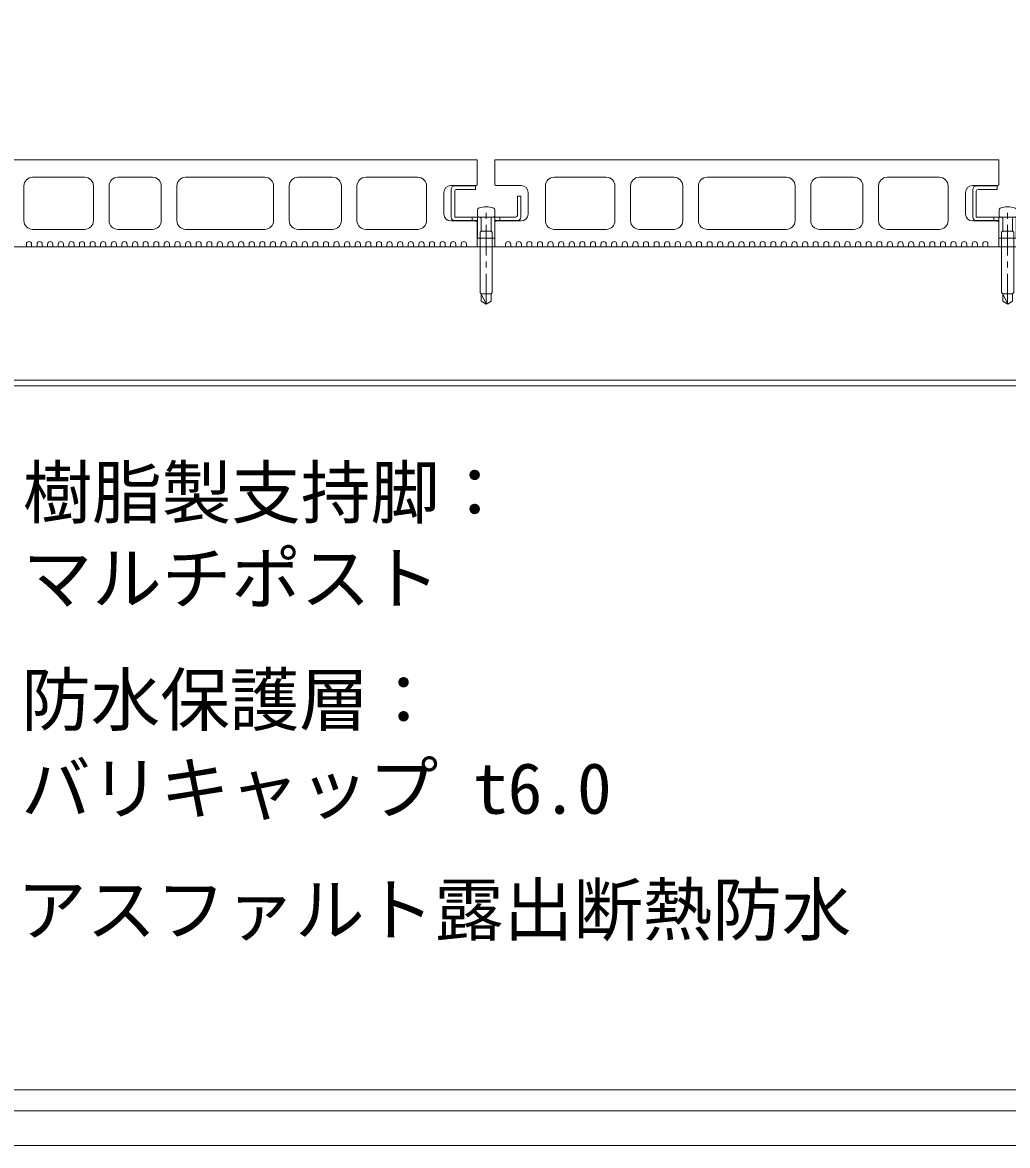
# Model space of a CAD drawing. Units: millimetres, scale not verified. Extents: x -1485 to 1485, y -1050 to 1050.
# Drawn here: x 281 to 564.3, y -178.8 to 144.2 of the extents above; entities that cross this region are included whole.
import ezdxf
from ezdxf.enums import TextEntityAlignment as Align

# ---------------------------------------------------------------- set-up
doc = ezdxf.new("R2010")
doc.units = ezdxf.units.MM
doc.header["$LTSCALE"] = 7
doc.linetypes.add('USER1', pattern=[2, 1.25, -0.25, 0.25, -0.25])
for name, color, linetype, lineweight in [('0-0_0', 6, 'Continuous', 18), ('0-5_BOUSUI', 1, 'Continuous', 18), ('0-7_dannnetu', 6, 'Continuous', 18), ('0-9_MOJI', 7, 'Continuous', 18), ('0-E_DECKM', 7, 'Continuous', 18), ('1-2_00deck', 7, 'Continuous', 18), ('1-4_26', 6, 'Continuous', 18), ('1-5_38', 6, 'USER1', 18), ('1-6_deck', 7, 'Continuous', 18)]:
    doc.layers.add(name, color=color, linetype=linetype, lineweight=lineweight)
doc.styles.add('ＭＳ ゴシック', font='')
doc.styles.get('ＭＳ ゴシック').set_extended_font_data('MS Gothic')

# ---------------------------------------------------------------- blocks, each defined once
blk = doc.blocks.new('8')
at = {"layer": '0-0_0'}
for p, q in [((-2.475, 27.157), (-2.475, 25.5)), ((2.525, 27.157), (2.525, 25.5)), ((-1.375, 24.5), (-1.375, 21)), ((1.425, 24.505), (1.425, 21)), ((-1.375, 21), (-1.725, 20.65)), ((-1.725, 20.65), (-1.725, 3.35)), ((-1.375, 21), (1.425, 21)), ((1.425, 21), (1.775, 20.65)), ((1.775, 20.65), (1.775, 3.35)), ((-1.375, 3), (-1.725, 3.35)), ((1.775, 3.35), (1.425, 3)), ((-1.375, 3), (-1.375, 0.808)), ((0.025, 0), (-1.375, 3)), ((-1.375, 3), (1.425, 3)), ((1.425, 3), (1.425, 0.808))]:
    blk.add_line(p, q, dxfattribs=at)
blk.add_lwpolyline([(1.425, 0.808), (0.025, 0), (-1.375, 0.808)], dxfattribs=at)
for centre, radius, start, end in [((-1.975, 27.157), 0.5, 109.47122, 180), ((0.025, 21.5), 6.5, 70.52878, 109.47122), ((2.025, 27.157), 0.5, 0, 70.52878), ((-1.975, 25.5), 0.5, 180, 270), ((-1.975, 25.5), 0.5, 180, 270), ((-1.875, 24.5), 0.5, 0, 90), ((1.925, 24.505), 0.5, 84.26083, 180), ((2.025, 25.5), 0.5, 264.26083, 0)]:
    blk.add_arc(centre, radius, start, end, dxfattribs=at)
at = {"layer": '1-4_26'}
for p, q in [((-10, 25), (-10, 33)), ((-9, 34), (-3, 34)), ((-9, 25), (-9, 32.5)), ((-8.5, 33), (-3, 33)), ((-3, 33), (-3, 34)), ((10, 31), (9, 31)), ((9, 25.5), (9, 31)), ((10, 25), (10, 31)), ((8.5, 25), (-9, 25)), ((-2.5, 24), (-9, 24)), ((-4, 24), (-4, 25)), ((-2.5, 25), (-2.5, 19)), ((9, 24), (2.5, 24)), ((4, 24), (4, 25))]:
    blk.add_line(p, q, dxfattribs=at)
blk.add_lwpolyline([(2.5, 25), (2.5, 19), (-2.5, 19)], dxfattribs=at)
for centre, radius, start, end in [((-9, 33), 1, 90, 180), ((-8.5, 32.5), 0.5, 90, 180), ((-9, 25), 1, 180, 270), ((8.5, 25.5), 0.5, 270, 0), ((9, 25), 1, 270, 0)]:
    blk.add_arc(centre, radius, start, end, dxfattribs=at)
at = {"layer": '1-5_38'}
blk.add_line((0, 0), (0, 28), dxfattribs=at)

msp = doc.modelspace()

# ---------------------------------------------------------------- linework, layer by layer
at = {"layer": '0-5_BOUSUI'}
msp.add_line((-887.837, -162.801), (678.25, -162.801), dxfattribs=at)
msp.add_lwpolyline([(-887.837, -168.801), (678.25, -168.801), (721.889, -125.161), (721.889, 144.199)], dxfattribs=at)
at = {"layer": '0-7_dannnetu'}
msp.add_line((-887.837, -178.801), (731.889, -178.801), dxfattribs=at)
at = {"layer": '0-E_DECKM'}
msp.add_line((711.889, 79.699), (121.559, 79.699), dxfattribs=at)
at = {"layer": '1-2_00deck'}
msp.add_line((711.889, 41.299), (118.791, 41.299), dxfattribs=at)
msp.add_lwpolyline([(118.791, 79.699), (711.889, 79.699), (711.889, 39.699), (118.791, 39.699)], close=True, dxfattribs=at)
at = {"layer": '1-6_deck'}
for p, q in [((411.839, 97.499), (411.839, 104.699)), ((561.839, 97.499), (561.839, 104.699)), ((281.439, 97.199), (281.439, 87.199)), ((298.939, 99.699), (283.939, 99.699)), ((301.439, 87.199), (301.439, 97.199)), ((305.939, 97.199), (305.939, 87.199)), ((318.439, 99.699), (308.439, 99.699)), ((320.939, 87.199), (320.939, 97.199)), ((325.439, 97.199), (325.439, 87.199)), ((350.739, 99.699), (327.939, 99.699)), ((353.239, 87.199), (353.239, 97.199)), ((357.739, 97.199), (357.739, 87.199)), ((370.239, 99.699), (360.239, 99.699)), ((372.739, 87.199), (372.739, 97.199)), ((377.239, 97.199), (377.239, 87.199)), ((394.739, 99.699), (379.739, 99.699)), ((397.239, 87.199), (397.239, 97.199)), ((404.239, 97.299), (411.239, 97.299)), ((417.439, 97.299), (424.439, 97.299)), ((431.439, 97.199), (431.439, 87.199)), ((448.939, 99.699), (433.939, 99.699)), ((451.439, 87.199), (451.439, 97.199)), ((455.939, 97.199), (455.939, 87.199)), ((468.439, 99.699), (458.439, 99.699)), ((470.939, 87.199), (470.939, 97.199)), ((475.439, 97.199), (475.439, 87.199)), ((500.739, 99.699), (477.939, 99.699)), ((503.239, 87.199), (503.239, 97.199)), ((507.739, 97.199), (507.739, 87.199)), ((520.239, 99.699), (510.239, 99.699)), ((522.739, 87.199), (522.739, 97.199)), ((527.239, 97.199), (527.239, 87.199)), ((544.739, 99.699), (529.739, 99.699)), ((547.239, 87.199), (547.239, 97.199)), ((554.239, 97.299), (561.239, 97.299)), ((402.239, 89.099), (402.239, 95.299)), ((426.439, 95.299), (426.439, 89.099)), ((552.239, 89.099), (552.239, 95.299)), ((283.939, 84.699), (298.939, 84.699)), ((308.439, 84.699), (318.439, 84.699)), ((327.939, 84.699), (350.739, 84.699)), ((360.239, 84.699), (370.239, 84.699)), ((379.739, 84.699), (394.739, 84.699)), ((411.239, 87.099), (404.239, 87.099)), ((411.839, 79.699), (411.839, 86.899)), ((416.839, 86.899), (416.839, 79.699)), ((424.439, 87.099), (417.439, 87.099)), ((433.939, 84.699), (448.939, 84.699)), ((458.439, 84.699), (468.439, 84.699)), ((477.939, 84.699), (500.739, 84.699)), ((510.239, 84.699), (520.239, 84.699)), ((529.739, 84.699), (544.739, 84.699)), ((561.239, 87.099), (554.239, 87.099)), ((561.839, 79.699), (561.839, 86.899)), ((280.614, 79.699), (282.164, 79.699)), ((282.164, 79.699), (282.164, 80.449)), ((283.664, 80.449), (283.664, 79.699)), ((283.664, 79.699), (285.214, 79.699)), ((285.214, 79.699), (285.214, 80.449)), ((286.714, 80.449), (286.714, 79.699)), ((286.714, 79.699), (288.264, 79.699)), ((288.264, 79.699), (288.264, 80.449)), ((289.764, 80.449), (289.764, 79.699)), ((289.764, 79.699), (291.314, 79.699)), ((291.314, 79.699), (291.314, 80.449)), ((292.814, 80.449), (292.814, 79.699)), ((292.814, 79.699), (294.364, 79.699)), ((294.364, 79.699), (294.364, 80.449)), ((295.864, 80.449), (295.864, 79.699)), ((295.864, 79.699), (297.414, 79.699)), ((297.414, 79.699), (297.414, 80.449)), ((298.914, 80.449), (298.914, 79.699)), ((298.914, 79.699), (300.464, 79.699)), ((300.464, 79.699), (300.464, 80.449)), ((301.964, 80.449), (301.964, 79.699)), ((301.964, 79.699), (303.514, 79.699)), ((303.514, 79.699), (303.514, 80.449)), ((305.014, 80.449), (305.014, 79.699)), ((305.014, 79.699), (306.564, 79.699)), ((306.564, 79.699), (306.564, 80.449)), ((308.064, 80.449), (308.064, 79.699)), ((308.064, 79.699), (309.614, 79.699)), ((309.614, 79.699), (309.614, 80.449)), ((311.114, 80.449), (311.114, 79.699)), ((311.114, 79.699), (312.664, 79.699)), ((312.664, 79.699), (312.664, 80.449)), ((314.164, 80.449), (314.164, 79.699)), ((314.164, 79.699), (315.714, 79.699)), ((315.714, 79.699), (315.714, 80.449)), ((317.214, 80.449), (317.214, 79.699)), ((317.214, 79.699), (318.764, 79.699)), ((318.764, 79.699), (318.764, 80.449)), ((320.264, 80.449), (320.264, 79.699)), ((320.264, 79.699), (321.814, 79.699)), ((321.814, 79.699), (321.814, 80.449)), ((323.314, 80.449), (323.314, 79.699)), ((323.314, 79.699), (324.864, 79.699)), ((324.864, 79.699), (324.864, 80.449)), ((326.364, 80.449), (326.364, 79.699)), ((326.364, 79.699), (327.914, 79.699)), ((327.914, 79.699), (327.914, 80.449)), ((329.414, 80.449), (329.414, 79.699)), ((329.414, 79.699), (330.964, 79.699)), ((330.964, 79.699), (330.964, 80.449)), ((332.464, 80.449), (332.464, 79.699)), ((332.464, 79.699), (334.014, 79.699)), ((334.014, 79.699), (334.014, 80.449)), ((335.514, 80.449), (335.514, 79.699)), ((335.514, 79.699), (337.064, 79.699)), ((337.064, 79.699), (337.064, 80.449)), ((338.564, 80.449), (338.564, 79.699)), ((338.564, 79.699), (340.114, 79.699)), ((340.114, 79.699), (340.114, 80.449)), ((341.614, 80.449), (341.614, 79.699)), ((341.614, 79.699), (343.164, 79.699)), ((343.164, 79.699), (343.164, 80.449)), ((344.664, 80.449), (344.664, 79.699)), ((344.664, 79.699), (346.214, 79.699)), ((346.214, 79.699), (346.214, 80.449)), ((347.714, 80.449), (347.714, 79.699)), ((347.714, 79.699), (349.264, 79.699)), ((349.264, 79.699), (349.264, 80.449)), ((350.764, 80.449), (350.764, 79.699)), ((350.764, 79.699), (352.314, 79.699)), ((352.314, 79.699), (352.314, 80.449)), ((353.814, 80.449), (353.814, 79.699)), ((353.814, 79.699), (355.364, 79.699)), ((355.364, 79.699), (355.364, 80.449)), ((356.864, 80.449), (356.864, 79.699)), ((356.864, 79.699), (358.414, 79.699)), ((358.414, 79.699), (358.414, 80.449)), ((359.914, 80.449), (359.914, 79.699)), ((359.914, 79.699), (361.464, 79.699)), ((361.464, 79.699), (361.464, 80.449)), ((362.964, 80.449), (362.964, 79.699)), ((362.964, 79.699), (364.514, 79.699)), ((364.514, 79.699), (364.514, 80.449)), ((366.014, 80.449), (366.014, 79.699)), ((366.014, 79.699), (367.564, 79.699)), ((367.564, 79.699), (367.564, 80.449)), ((369.064, 80.449), (369.064, 79.699)), ((369.064, 79.699), (370.614, 79.699)), ((370.614, 79.699), (370.614, 80.449)), ((372.114, 80.449), (372.114, 79.699)), ((372.114, 79.699), (373.664, 79.699)), ((373.664, 79.699), (373.664, 80.449)), ((375.164, 80.449), (375.164, 79.699)), ((375.164, 79.699), (376.714, 79.699)), ((376.714, 79.699), (376.714, 80.449)), ((378.214, 80.449), (378.214, 79.699)), ((378.214, 79.699), (379.764, 79.699)), ((379.764, 79.699), (379.764, 80.449)), ((381.264, 80.449), (381.264, 79.699)), ((381.264, 79.699), (382.814, 79.699)), ((382.814, 79.699), (382.814, 80.449)), ((384.314, 80.449), (384.314, 79.699)), ((384.314, 79.699), (385.864, 79.699)), ((385.864, 79.699), (385.864, 80.449)), ((387.364, 80.449), (387.364, 79.699)), ((387.364, 79.699), (388.914, 79.699)), ((388.914, 79.699), (388.914, 80.449)), ((390.414, 80.449), (390.414, 79.699)), ((390.414, 79.699), (391.964, 79.699)), ((391.964, 79.699), (391.964, 80.449)), ((393.464, 80.449), (393.464, 79.699)), ((393.464, 79.699), (395.014, 79.699)), ((395.014, 79.699), (395.014, 80.449)), ((396.514, 80.449), (396.514, 79.699)), ((396.514, 79.699), (398.064, 79.699)), ((398.064, 79.699), (398.064, 80.449)), ((399.564, 80.449), (399.564, 79.699)), ((399.564, 79.699), (401.114, 79.699)), ((401.114, 79.699), (401.114, 80.449)), ((402.614, 80.449), (402.614, 79.699)), ((402.614, 79.699), (404.164, 79.699)), ((404.164, 79.699), (404.164, 80.449)), ((405.664, 80.449), (405.664, 79.699)), ((405.664, 79.699), (407.214, 79.699)), ((407.214, 79.699), (407.214, 80.449)), ((408.714, 80.449), (408.714, 79.699)), ((408.714, 79.699), (411.839, 79.699)), ((416.839, 79.699), (419.964, 79.699)), ((419.964, 79.699), (419.964, 80.449)), ((421.464, 80.449), (421.464, 79.699)), ((421.464, 79.699), (423.014, 79.699)), ((423.014, 79.699), (423.014, 80.449)), ((424.514, 80.449), (424.514, 79.699)), ((424.514, 79.699), (426.064, 79.699)), ((426.064, 79.699), (426.064, 80.449)), ((427.564, 80.449), (427.564, 79.699)), ((427.564, 79.699), (429.114, 79.699)), ((429.114, 79.699), (429.114, 80.449)), ((430.614, 80.449), (430.614, 79.699)), ((430.614, 79.699), (432.164, 79.699)), ((432.164, 79.699), (432.164, 80.449)), ((433.664, 80.449), (433.664, 79.699)), ((433.664, 79.699), (435.214, 79.699)), ((435.214, 79.699), (435.214, 80.449)), ((436.714, 80.449), (436.714, 79.699)), ((436.714, 79.699), (438.264, 79.699)), ((438.264, 79.699), (438.264, 80.449)), ((439.764, 80.449), (439.764, 79.699)), ((439.764, 79.699), (441.314, 79.699)), ((441.314, 79.699), (441.314, 80.449)), ((442.814, 80.449), (442.814, 79.699)), ((442.814, 79.699), (444.364, 79.699)), ((444.364, 79.699), (444.364, 80.449)), ((445.864, 80.449), (445.864, 79.699)), ((445.864, 79.699), (447.414, 79.699)), ((447.414, 79.699), (447.414, 80.449)), ((448.914, 80.449), (448.914, 79.699)), ((448.914, 79.699), (450.464, 79.699)), ((450.464, 79.699), (450.464, 80.449)), ((451.964, 80.449), (451.964, 79.699)), ((451.964, 79.699), (453.514, 79.699)), ((453.514, 79.699), (453.514, 80.449)), ((455.014, 80.449), (455.014, 79.699)), ((455.014, 79.699), (456.564, 79.699)), ((456.564, 79.699), (456.564, 80.449)), ((458.064, 80.449), (458.064, 79.699)), ((458.064, 79.699), (459.614, 79.699)), ((459.614, 79.699), (459.614, 80.449)), ((461.114, 80.449), (461.114, 79.699)), ((461.114, 79.699), (462.664, 79.699)), ((462.664, 79.699), (462.664, 80.449)), ((464.164, 80.449), (464.164, 79.699)), ((464.164, 79.699), (465.714, 79.699)), ((465.714, 79.699), (465.714, 80.449)), ((467.214, 80.449), (467.214, 79.699)), ((467.214, 79.699), (468.764, 79.699)), ((468.764, 79.699), (468.764, 80.449)), ((470.264, 80.449), (470.264, 79.699)), ((470.264, 79.699), (471.814, 79.699)), ((471.814, 79.699), (471.814, 80.449)), ((473.314, 80.449), (473.314, 79.699)), ((473.314, 79.699), (474.864, 79.699)), ((474.864, 79.699), (474.864, 80.449)), ((476.364, 80.449), (476.364, 79.699)), ((476.364, 79.699), (477.914, 79.699)), ((477.914, 79.699), (477.914, 80.449)), ((479.414, 80.449), (479.414, 79.699)), ((479.414, 79.699), (480.964, 79.699)), ((480.964, 79.699), (480.964, 80.449)), ((482.464, 80.449), (482.464, 79.699)), ((482.464, 79.699), (484.014, 79.699)), ((484.014, 79.699), (484.014, 80.449)), ((485.514, 80.449), (485.514, 79.699)), ((485.514, 79.699), (487.064, 79.699)), ((487.064, 79.699), (487.064, 80.449)), ((488.564, 80.449), (488.564, 79.699)), ((488.564, 79.699), (490.114, 79.699)), ((490.114, 79.699), (490.114, 80.449)), ((491.614, 80.449), (491.614, 79.699)), ((491.614, 79.699), (493.164, 79.699)), ((493.164, 79.699), (493.164, 80.449)), ((494.664, 80.449), (494.664, 79.699)), ((494.664, 79.699), (496.214, 79.699)), ((496.214, 79.699), (496.214, 80.449)), ((497.714, 80.449), (497.714, 79.699)), ((497.714, 79.699), (499.264, 79.699)), ((499.264, 79.699), (499.264, 80.449)), ((500.764, 80.449), (500.764, 79.699)), ((500.764, 79.699), (502.314, 79.699)), ((502.314, 79.699), (502.314, 80.449)), ((503.814, 80.449), (503.814, 79.699)), ((503.814, 79.699), (505.364, 79.699)), ((505.364, 79.699), (505.364, 80.449)), ((506.864, 80.449), (506.864, 79.699)), ((506.864, 79.699), (508.414, 79.699)), ((508.414, 79.699), (508.414, 80.449)), ((509.914, 80.449), (509.914, 79.699)), ((509.914, 79.699), (511.464, 79.699)), ((511.464, 79.699), (511.464, 80.449)), ((512.964, 80.449), (512.964, 79.699)), ((512.964, 79.699), (514.514, 79.699)), ((514.514, 79.699), (514.514, 80.449)), ((516.014, 80.449), (516.014, 79.699)), ((516.014, 79.699), (517.564, 79.699)), ((517.564, 79.699), (517.564, 80.449)), ((519.064, 80.449), (519.064, 79.699)), ((519.064, 79.699), (520.614, 79.699)), ((520.614, 79.699), (520.614, 80.449)), ((522.114, 80.449), (522.114, 79.699)), ((522.114, 79.699), (523.664, 79.699)), ((523.664, 79.699), (523.664, 80.449)), ((525.164, 80.449), (525.164, 79.699)), ((525.164, 79.699), (526.714, 79.699)), ((526.714, 79.699), (526.714, 80.449)), ((528.214, 80.449), (528.214, 79.699)), ((528.214, 79.699), (529.764, 79.699)), ((529.764, 79.699), (529.764, 80.449)), ((531.264, 80.449), (531.264, 79.699)), ((531.264, 79.699), (532.814, 79.699)), ((532.814, 79.699), (532.814, 80.449)), ((534.314, 80.449), (534.314, 79.699)), ((534.314, 79.699), (535.864, 79.699)), ((535.864, 79.699), (535.864, 80.449)), ((537.364, 80.449), (537.364, 79.699)), ((537.364, 79.699), (538.914, 79.699)), ((538.914, 79.699), (538.914, 80.449)), ((540.414, 80.449), (540.414, 79.699)), ((540.414, 79.699), (541.964, 79.699)), ((541.964, 79.699), (541.964, 80.449)), ((543.464, 80.449), (543.464, 79.699)), ((543.464, 79.699), (545.014, 79.699)), ((545.014, 79.699), (545.014, 80.449)), ((546.514, 80.449), (546.514, 79.699)), ((546.514, 79.699), (548.064, 79.699)), ((548.064, 79.699), (548.064, 80.449)), ((549.564, 80.449), (549.564, 79.699)), ((549.564, 79.699), (551.114, 79.699)), ((551.114, 79.699), (551.114, 80.449)), ((552.614, 80.449), (552.614, 79.699)), ((552.614, 79.699), (554.164, 79.699)), ((554.164, 79.699), (554.164, 80.449)), ((555.664, 80.449), (555.664, 79.699)), ((555.664, 79.699), (557.214, 79.699)), ((557.214, 79.699), (557.214, 80.449)), ((558.714, 80.449), (558.714, 79.699)), ((558.714, 79.699), (561.839, 79.699))]:
    msp.add_line(p, q, dxfattribs=at)
for points in [[(411.839, 104.699), (266.839, 104.699), (266.839, 97.499)], [(561.839, 104.699), (416.839, 104.699), (416.839, 97.499)]]:
    msp.add_lwpolyline(points, dxfattribs=at)
for centre, radius, start, end in [((283.939, 97.199), 2.5, 90, 180), ((298.939, 97.199), 2.5, 0, 90), ((308.439, 97.199), 2.5, 90, 180), ((318.439, 97.199), 2.5, 0, 90), ((327.939, 97.199), 2.5, 90, 180), ((350.739, 97.199), 2.5, 0, 90), ((360.239, 97.199), 2.5, 90, 180), ((370.239, 97.199), 2.5, 0, 90), ((379.739, 97.199), 2.5, 90, 180), ((394.739, 97.199), 2.5, 0, 90), ((404.239, 95.299), 2, 90, 180), ((411.239, 98.299), 1, 270, 306.8699), ((417.439, 98.299), 1, 233.1301, 270), ((424.439, 95.299), 2, 0, 90), ((433.939, 97.199), 2.5, 90, 180), ((448.939, 97.199), 2.5, 0, 90), ((458.439, 97.199), 2.5, 90, 180), ((468.439, 97.199), 2.5, 0, 90), ((477.939, 97.199), 2.5, 90, 180), ((500.739, 97.199), 2.5, 0, 90), ((510.239, 97.199), 2.5, 90, 180), ((520.239, 97.199), 2.5, 0, 90), ((529.739, 97.199), 2.5, 90, 180), ((544.739, 97.199), 2.5, 0, 90), ((554.239, 95.299), 2, 90, 180), ((561.239, 98.299), 1, 270, 306.8699), ((404.239, 89.099), 2, 180, 270), ((424.439, 89.099), 2, 270, 0), ((554.239, 89.099), 2, 180, 270), ((283.939, 87.199), 2.5, 180, 270), ((298.939, 87.199), 2.5, 270, 0), ((308.439, 87.199), 2.5, 180, 270), ((318.439, 87.199), 2.5, 270, 0), ((327.939, 87.199), 2.5, 180, 270), ((350.739, 87.199), 2.5, 270, 0), ((360.239, 87.199), 2.5, 180, 270), ((370.239, 87.199), 2.5, 270, 0), ((379.739, 87.199), 2.5, 180, 270), ((394.739, 87.199), 2.5, 270, 0), ((411.239, 86.099), 1, 53.1301, 90), ((417.439, 86.099), 1, 90, 126.8699), ((433.939, 87.199), 2.5, 180, 270), ((448.939, 87.199), 2.5, 270, 0), ((458.439, 87.199), 2.5, 180, 270), ((468.439, 87.199), 2.5, 270, 0), ((477.939, 87.199), 2.5, 180, 270), ((500.739, 87.199), 2.5, 270, 0), ((510.239, 87.199), 2.5, 180, 270), ((520.239, 87.199), 2.5, 270, 0), ((529.739, 87.199), 2.5, 180, 270), ((544.739, 87.199), 2.5, 270, 0), ((561.239, 86.099), 1, 53.1301, 90), ((282.914, 80.449), 0.75, 0, 180), ((285.964, 80.449), 0.75, 0, 180), ((289.014, 80.449), 0.75, 0, 180), ((292.064, 80.449), 0.75, 0, 180), ((295.114, 80.449), 0.75, 0, 180), ((298.164, 80.449), 0.75, 0, 180), ((301.214, 80.449), 0.75, 0, 180), ((304.264, 80.449), 0.75, 0, 180), ((307.314, 80.449), 0.75, 0, 180), ((310.364, 80.449), 0.75, 0, 180), ((313.414, 80.449), 0.75, 0, 180), ((316.464, 80.449), 0.75, 0, 180), ((319.514, 80.449), 0.75, 0, 180), ((322.564, 80.449), 0.75, 0, 180), ((325.614, 80.449), 0.75, 0, 180), ((328.664, 80.449), 0.75, 0, 180), ((331.714, 80.449), 0.75, 0, 180), ((334.764, 80.449), 0.75, 0, 180), ((337.814, 80.449), 0.75, 0, 180), ((340.864, 80.449), 0.75, 0, 180), ((343.914, 80.449), 0.75, 0, 180), ((346.964, 80.449), 0.75, 0, 180), ((350.014, 80.449), 0.75, 0, 180), ((353.064, 80.449), 0.75, 0, 180), ((356.114, 80.449), 0.75, 0, 180), ((359.164, 80.449), 0.75, 0, 180), ((362.214, 80.449), 0.75, 0, 180), ((365.264, 80.449), 0.75, 0, 180), ((368.314, 80.449), 0.75, 0, 180), ((371.364, 80.449), 0.75, 0, 180), ((374.414, 80.449), 0.75, 0, 180), ((377.464, 80.449), 0.75, 0, 180), ((380.514, 80.449), 0.75, 0, 180), ((383.564, 80.449), 0.75, 0, 180), ((386.614, 80.449), 0.75, 0, 180), ((389.664, 80.449), 0.75, 0, 180), ((392.714, 80.449), 0.75, 0, 180), ((395.764, 80.449), 0.75, 0, 180), ((398.814, 80.449), 0.75, 0, 180), ((401.864, 80.449), 0.75, 0, 180), ((404.914, 80.449), 0.75, 0, 180), ((407.964, 80.449), 0.75, 0, 180), ((420.714, 80.449), 0.75, 0, 180), ((423.764, 80.449), 0.75, 0, 180), ((426.814, 80.449), 0.75, 0, 180), ((429.864, 80.449), 0.75, 0, 180), ((432.914, 80.449), 0.75, 0, 180), ((435.964, 80.449), 0.75, 0, 180), ((439.014, 80.449), 0.75, 0, 180), ((442.064, 80.449), 0.75, 0, 180), ((445.114, 80.449), 0.75, 0, 180), ((448.164, 80.449), 0.75, 0, 180), ((451.214, 80.449), 0.75, 0, 180), ((454.264, 80.449), 0.75, 0, 180), ((457.314, 80.449), 0.75, 0, 180), ((460.364, 80.449), 0.75, 0, 180), ((463.414, 80.449), 0.75, 0, 180), ((466.464, 80.449), 0.75, 0, 180), ((469.514, 80.449), 0.75, 0, 180), ((472.564, 80.449), 0.75, 0, 180), ((475.614, 80.449), 0.75, 0, 180), ((478.664, 80.449), 0.75, 0, 180), ((481.714, 80.449), 0.75, 0, 180), ((484.764, 80.449), 0.75, 0, 180), ((487.814, 80.449), 0.75, 0, 180), ((490.864, 80.449), 0.75, 0, 180), ((493.914, 80.449), 0.75, 0, 180), ((496.964, 80.449), 0.75, 0, 180), ((500.014, 80.449), 0.75, 0, 180), ((503.064, 80.449), 0.75, 0, 180), ((506.114, 80.449), 0.75, 0, 180), ((509.164, 80.449), 0.75, 0, 180), ((512.214, 80.449), 0.75, 0, 180), ((515.264, 80.449), 0.75, 0, 180), ((518.314, 80.449), 0.75, 0, 180), ((521.364, 80.449), 0.75, 0, 180), ((524.414, 80.449), 0.75, 0, 180), ((527.464, 80.449), 0.75, 0, 180), ((530.514, 80.449), 0.75, 0, 180), ((533.564, 80.449), 0.75, 0, 180), ((536.614, 80.449), 0.75, 0, 180), ((539.664, 80.449), 0.75, 0, 180), ((542.714, 80.449), 0.75, 0, 180), ((545.764, 80.449), 0.75, 0, 180), ((548.814, 80.449), 0.75, 0, 180), ((551.864, 80.449), 0.75, 0, 180), ((554.914, 80.449), 0.75, 0, 180), ((557.964, 80.449), 0.75, 0, 180)]:
    msp.add_arc(centre, radius, start, end, dxfattribs=at)

# ---------------------------------------------------------------- block references
at = {"layer": '0-E_DECKM'}
for p in [(414.364, 63.199), (564.364, 63.199)]:
    msp.add_blockref('8', p, dxfattribs=at)

# ---------------------------------------------------------------- texts
at = {"layer": '0-9_MOJI', "style": 'ＭＳ ゴシック'}
for s, p in [('樹脂製支持脚：', (281.105, -2.704)), ('マルチポスト', (281.105, -27.365)), ('防水保護層：', (280.65, -62.332)), ('バリキャップ t6.0', (280.65, -87.772)), ('アスファルト露出断熱防水', (279.453, -122.684))]:
    msp.add_text(s, height=14.66, dxfattribs=at).set_placement(p, align=Align.BOTTOM_LEFT)

doc.saveas('drawing.dxf')
